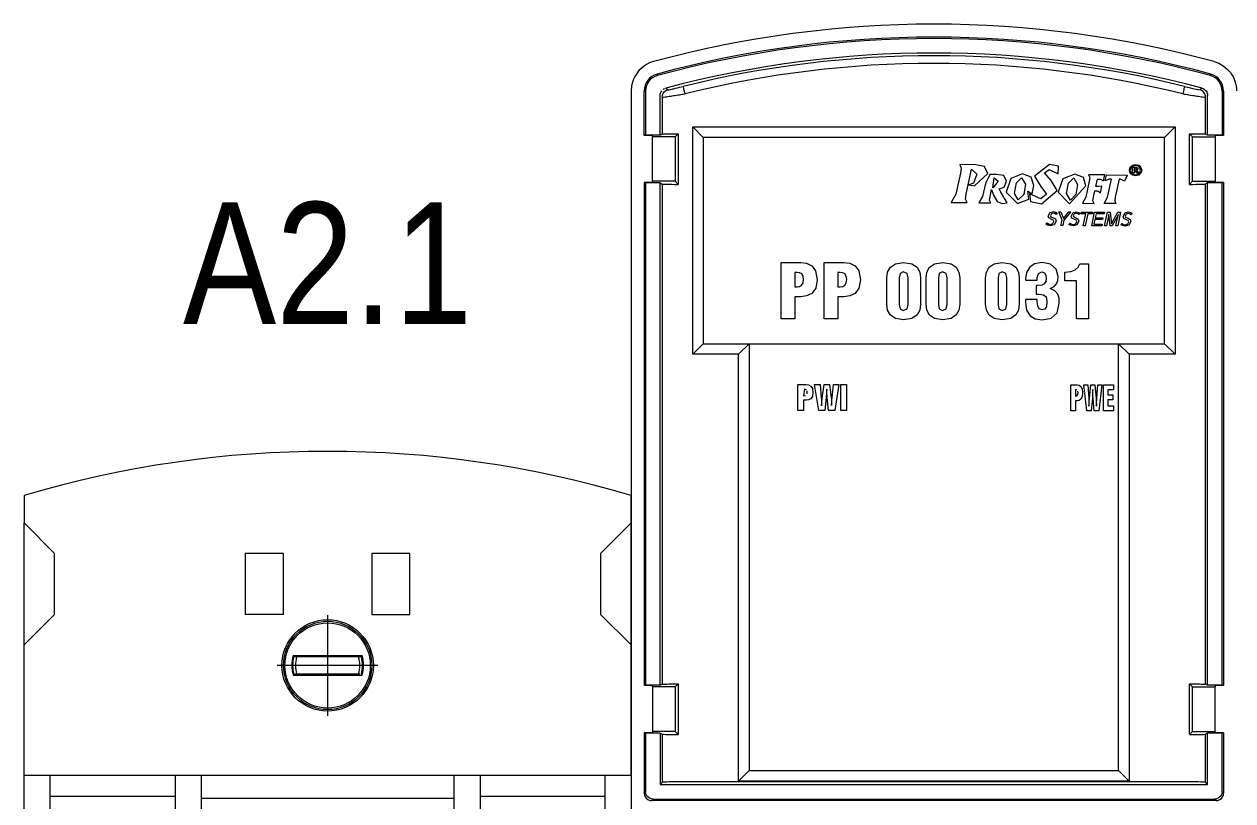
# Model space of a CAD drawing. Header units: millimetres. Extents: x -6000 to 26000, y -6000 to 26000.
# Drawn here: x 86.51 to 97.54, y -4328.66 to -4321.57 of the extents above; entities that cross this region are included whole.
import ezdxf

# ---------------------------------------------------------------- set-up
doc = ezdxf.new("R2010")
doc.units = ezdxf.units.MM
doc.header["$MEASUREMENT"] = 0
doc.linetypes.add('DOT_CENTER', pattern=[14, 12, -1, 0, -1])
for name, color, linetype, lineweight in [('Чертеж и Рисунок_Ном._пера__1', 7, 'Continuous', 15), ('Чертеж и Рисунок_Ном._пера__2', 8, 'Continuous', 15), ('Чертеж и Рисунок_Ном._пера__7', 7, 'Continuous', 15)]:
    doc.layers.add(name, color=color, linetype=linetype, lineweight=lineweight)
doc.styles.add('СГЕНЕРИР_СТИЛЬ_1', font='')
doc.styles.get('СГЕНЕРИР_СТИЛЬ_1').set_extended_font_data('Arial Narrow')

msp = doc.modelspace()

# ---------------------------------------------------------------- linework, layer by layer
at = {"layer": 'Чертеж и Рисунок_Ном._пера__1', "color": 7, "linetype": 'Continuous', "lineweight": 15, "flags": 128}
for points in [[(95.272, -4322.873), (95.192, -4322.857), (95.046, -4322.856), (95.06, -4322.889), (95.053, -4322.933), (95.01, -4323.126), (94.969, -4323.203), (95.113, -4323.203), (95.098, -4323.171), (95.105, -4323.127), (95.155, -4322.898)], [(95.128, -4323.04), (95.18, -4323.051), (95.302, -4322.936), (95.272, -4322.873)], [(95.155, -4322.898), (95.201, -4322.942), (95.172, -4323.024)], [(95.948, -4322.871), (95.866, -4322.854), (95.727, -4322.961), (95.785, -4323.056)], [(95.879, -4323), (95.82, -4322.93), (95.861, -4322.9)], [(95.861, -4322.9), (95.944, -4322.939), (95.948, -4322.871)], [(96.602, -4322.933), (96.594, -4322.907), (96.602, -4322.88)], [(96.602, -4322.933), (96.594, -4322.907), (96.602, -4322.88)], [(96.602, -4322.88), (96.623, -4322.861)], [(96.602, -4322.88), (96.623, -4322.861)], [(96.611, -4322.885), (96.605, -4322.907), (96.611, -4322.928), (96.628, -4322.944)], [(96.611, -4322.885), (96.605, -4322.907), (96.611, -4322.928), (96.628, -4322.944)], [(96.628, -4322.87), (96.611, -4322.885)], [(96.628, -4322.87), (96.611, -4322.885)], [(96.623, -4322.861), (96.651, -4322.854)], [(96.623, -4322.861), (96.651, -4322.854)], [(96.625, -4322.935), (96.625, -4322.879), (96.637, -4322.879), (96.656, -4322.879), (96.671, -4322.887)], [(96.625, -4322.935), (96.625, -4322.879), (96.637, -4322.879), (96.656, -4322.879), (96.671, -4322.887)], [(96.651, -4322.916), (96.64, -4322.912), (96.637, -4322.935), (96.625, -4322.935)], [(96.651, -4322.916), (96.64, -4322.912), (96.637, -4322.935), (96.625, -4322.935)], [(96.651, -4322.865), (96.628, -4322.87)], [(96.651, -4322.865), (96.628, -4322.87)], [(96.655, -4322.889), (96.642, -4322.888), (96.637, -4322.903)], [(96.655, -4322.889), (96.642, -4322.888), (96.637, -4322.903)], [(96.637, -4322.903), (96.651, -4322.903)], [(96.637, -4322.903), (96.651, -4322.903)], [(96.651, -4322.854), (96.679, -4322.861)], [(96.651, -4322.854), (96.679, -4322.861)], [(96.673, -4322.87), (96.651, -4322.865)], [(96.673, -4322.87), (96.651, -4322.865)], [(96.659, -4322.9), (96.655, -4322.889)], [(96.659, -4322.9), (96.655, -4322.889)], [(96.669, -4322.906), (96.657, -4322.91)], [(96.669, -4322.906), (96.657, -4322.91)], [(96.671, -4322.887), (96.669, -4322.906)], [(96.671, -4322.887), (96.669, -4322.906)], [(96.69, -4322.886), (96.673, -4322.87)], [(96.69, -4322.886), (96.673, -4322.87)], [(96.673, -4322.944), (96.69, -4322.928), (96.696, -4322.907), (96.69, -4322.886)], [(96.673, -4322.944), (96.69, -4322.928), (96.696, -4322.907), (96.69, -4322.886)], [(96.679, -4322.861), (96.699, -4322.881)], [(96.679, -4322.861), (96.699, -4322.881)], [(96.699, -4322.881), (96.707, -4322.907), (96.699, -4322.933)], [(96.699, -4322.881), (96.707, -4322.907), (96.699, -4322.933)], [(95.172, -4323.024), (95.128, -4323.04)], [(95.448, -4322.955), (95.382, -4322.945), (95.32, -4322.945), (95.281, -4323.027), (95.253, -4323.147), (95.222, -4323.204), (95.329, -4323.205), (95.318, -4323.179), (95.323, -4323.148), (95.337, -4323.084), (95.356, -4323.134), (95.388, -4323.194)], [(95.452, -4323.062), (95.474, -4323.006), (95.448, -4322.955)], [(95.512, -4322.984), (95.469, -4323.106), (95.573, -4323.211), (95.676, -4323.172), (95.668, -4323.097)], [(95.698, -4322.97), (95.619, -4322.941), (95.512, -4322.984)], [(95.631, -4323.128), (95.58, -4323.176), (95.545, -4323.118), (95.563, -4323.021)], [(95.563, -4323.021), (95.611, -4322.976)], [(95.611, -4322.976), (95.647, -4323.035), (95.631, -4323.128)], [(95.668, -4323.097), (95.708, -4323.123), (95.723, -4323.046), (95.698, -4322.97)], [(95.785, -4323.056), (95.839, -4323.126), (95.786, -4323.168), (95.684, -4323.122), (95.693, -4323.194), (95.793, -4323.214), (95.935, -4323.093), (95.879, -4323)], [(95.987, -4322.986), (95.944, -4323.108), (96.049, -4323.214), (96.198, -4323.049), (96.174, -4322.972)], [(96.095, -4322.943), (95.987, -4322.986)], [(96.056, -4323.179), (96.02, -4323.12), (96.038, -4323.024)], [(96.038, -4323.024), (96.086, -4322.978)], [(96.086, -4322.978), (96.122, -4323.037), (96.106, -4323.13)], [(96.174, -4322.972), (96.095, -4322.943)], [(96.622, -4322.952), (96.602, -4322.933)], [(96.622, -4322.952), (96.602, -4322.933)], [(96.651, -4322.959), (96.622, -4322.952)], [(96.651, -4322.959), (96.622, -4322.952)], [(96.628, -4322.944), (96.651, -4322.949)], [(96.628, -4322.944), (96.651, -4322.949)], [(96.651, -4322.949), (96.673, -4322.944)], [(96.651, -4322.949), (96.673, -4322.944)], [(96.679, -4322.952), (96.651, -4322.959)], [(96.679, -4322.952), (96.651, -4322.959)], [(96.699, -4322.933), (96.679, -4322.952)], [(96.699, -4322.933), (96.679, -4322.952)], [(95.42, -4323.107), (95.406, -4323.078), (95.452, -4323.062)], [(95.478, -4323.206), (95.42, -4323.107)], [(96.106, -4323.13), (96.056, -4323.179)], [(95.388, -4323.194), (95.434, -4323.211)], [(95.434, -4323.211), (95.478, -4323.206)], [(95.901, -4323.363), (95.886, -4323.357), (95.86, -4323.343), (95.854, -4323.327), (95.871, -4323.293)], [(95.871, -4323.293), (95.901, -4323.285)], [(95.883, -4323.304), (95.873, -4323.322), (95.877, -4323.333)], [(95.877, -4323.333), (95.891, -4323.339), (95.902, -4323.343), (95.919, -4323.352), (95.926, -4323.371), (95.907, -4323.405)], [(95.915, -4323.303), (95.9, -4323.299), (95.883, -4323.304)], [(95.897, -4323.394), (95.906, -4323.374), (95.901, -4323.363)], [(95.901, -4323.285), (95.924, -4323.291)], [(95.924, -4323.291), (95.936, -4323.3), (95.925, -4323.311), (95.915, -4323.303)], [(96.109, -4323.364), (96.095, -4323.358), (96.068, -4323.344), (96.063, -4323.328), (96.08, -4323.294)], [(96.08, -4323.294), (96.11, -4323.286), (96.133, -4323.292), (96.144, -4323.301), (96.134, -4323.312), (96.124, -4323.304)], [(96.091, -4323.305), (96.082, -4323.323), (96.086, -4323.334)], [(96.086, -4323.334), (96.1, -4323.34), (96.111, -4323.344), (96.128, -4323.353)], [(96.124, -4323.304), (96.109, -4323.3), (96.091, -4323.305)], [(96.106, -4323.395), (96.115, -4323.375), (96.109, -4323.364)], [(96.128, -4323.353), (96.134, -4323.372), (96.116, -4323.406)], [(96.542, -4323.347), (96.536, -4323.33), (96.554, -4323.296)], [(96.583, -4323.367), (96.569, -4323.361), (96.542, -4323.347)], [(96.554, -4323.296), (96.583, -4323.288), (96.607, -4323.294)], [(96.565, -4323.308), (96.555, -4323.326), (96.559, -4323.336)], [(96.559, -4323.336), (96.573, -4323.343), (96.584, -4323.346), (96.601, -4323.356)], [(96.582, -4323.303), (96.565, -4323.308)], [(96.579, -4323.397), (96.588, -4323.378), (96.583, -4323.367)], [(96.597, -4323.306), (96.582, -4323.303)], [(96.601, -4323.356), (96.608, -4323.374), (96.589, -4323.408)], [(96.607, -4323.294), (96.618, -4323.303), (96.607, -4323.314), (96.597, -4323.306)], [(95.846, -4323.409), (95.833, -4323.4), (95.844, -4323.388)], [(95.844, -4323.388), (95.857, -4323.397)], [(95.907, -4323.405), (95.871, -4323.415), (95.846, -4323.409)], [(95.857, -4323.397), (95.875, -4323.401)], [(95.875, -4323.401), (95.897, -4323.394)], [(96.054, -4323.41), (96.042, -4323.401), (96.053, -4323.39)], [(96.053, -4323.39), (96.065, -4323.398)], [(96.116, -4323.406), (96.08, -4323.416), (96.054, -4323.41)], [(96.065, -4323.398), (96.084, -4323.402)], [(96.084, -4323.402), (96.106, -4323.395)], [(96.554, -4323.418), (96.528, -4323.412), (96.515, -4323.403), (96.526, -4323.392)], [(96.526, -4323.392), (96.539, -4323.401)], [(96.539, -4323.401), (96.557, -4323.405)], [(96.589, -4323.408), (96.554, -4323.418)], [(96.557, -4323.405), (96.579, -4323.397)]]:
    msp.add_lwpolyline(points, dxfattribs=at)
for points in [[(96.657, -4322.91), (96.666, -4322.917), (96.677, -4322.935), (96.662, -4322.935), (96.657, -4322.926)], [(96.657, -4322.91), (96.666, -4322.917), (96.677, -4322.935), (96.662, -4322.935), (96.657, -4322.926)], [(95.349, -4323.068), (95.361, -4322.978), (95.398, -4323.006)], [(96.371, -4322.95), (96.222, -4322.949), (96.233, -4322.974), (96.228, -4323.007), (96.196, -4323.152), (96.165, -4323.209), (96.272, -4323.21), (96.262, -4323.185), (96.267, -4323.152), (96.279, -4323.095), (96.307, -4323.095), (96.33, -4323.113), (96.344, -4323.053), (96.312, -4323.056), (96.288, -4323.056), (96.304, -4322.988), (96.329, -4322.988), (96.358, -4323.005)], [(96.573, -4322.951), (96.548, -4323.006), (96.512, -4322.989), (96.502, -4322.989), (96.465, -4323.153), (96.461, -4323.186), (96.471, -4323.211), (96.363, -4323.21), (96.394, -4323.153), (96.431, -4322.989), (96.41, -4322.988), (96.374, -4323.005), (96.386, -4322.95)], [(95.969, -4323.288), (95.992, -4323.348), (96.041, -4323.288), (96.06, -4323.288), (95.997, -4323.363), (95.987, -4323.413), (95.97, -4323.413), (95.98, -4323.363), (95.949, -4323.288)], [(96.19, -4323.414), (96.173, -4323.414), (96.197, -4323.304), (96.154, -4323.304), (96.157, -4323.289), (96.259, -4323.289), (96.256, -4323.304), (96.214, -4323.304)], [(96.343, -4323.415), (96.251, -4323.414), (96.277, -4323.289), (96.368, -4323.29), (96.365, -4323.305), (96.291, -4323.304), (96.283, -4323.341), (96.352, -4323.341), (96.348, -4323.356), (96.28, -4323.356), (96.271, -4323.4), (96.346, -4323.4)], [(96.419, -4323.29), (96.432, -4323.396), (96.49, -4323.29), (96.514, -4323.291), (96.488, -4323.416), (96.471, -4323.416), (96.487, -4323.342), (96.494, -4323.31), (96.436, -4323.415), (96.42, -4323.415), (96.407, -4323.31), (96.4, -4323.341), (96.384, -4323.415), (96.368, -4323.415), (96.395, -4323.29)]]:
    msp.add_lwpolyline(points, close=True, dxfattribs=at)
at = {"layer": 'Чертеж и Рисунок_Ном._пера__2', "color": 8, "linetype": 'DOT_CENTER', "lineweight": 15}
for p, q in [((89.281, -4326.968), (89.281, -4327.886)), ((89.74, -4327.427), (88.822, -4327.427))]:
    msp.add_line(p, q, dxfattribs=at)
at = {"layer": 'Чертеж и Рисунок_Ном._пера__2', "color": 8, "linetype": 'Continuous', "lineweight": 15}
msp.add_circle((89.281, -4327.427), 0.389, dxfattribs=at)
for radius, start, end in [(0.319, 165.6045, 194.3955), (0.293, 164.6084, 195.3916), (0.293, 344.6084, 15.3916), (0.319, 345.6045, 14.3955)]:
    msp.add_arc((89.281, -4327.427), radius, start, end, dxfattribs=at)
at = {"layer": 'Чертеж и Рисунок_Ном._пера__7', "color": 7, "linetype": 'Continuous', "lineweight": 15}
for p, q in [((92.286, -4322.029), (92.289, -4322.042)), ((97.335, -4322.029), (97.332, -4322.042)), ((92.049, -4322.183), (92.049, -4328.779)), ((92.168, -4322.589), (92.168, -4322.184)), ((92.181, -4322.184), (92.168, -4322.184)), ((92.181, -4322.184), (92.181, -4322.587)), ((92.314, -4322.587), (92.314, -4322.225)), ((92.333, -4322.24), (92.333, -4322.577)), ((97.288, -4322.577), (97.288, -4322.24)), ((97.307, -4322.587), (97.307, -4322.225)), ((97.44, -4322.184), (97.44, -4322.587)), ((97.44, -4322.184), (97.453, -4322.184)), ((97.453, -4322.184), (97.453, -4322.589)), ((92.181, -4322.587), (92.168, -4322.589)), ((92.244, -4322.589), (92.168, -4322.589)), ((92.314, -4322.587), (92.181, -4322.587)), ((92.244, -4322.602), (92.244, -4322.589)), ((92.333, -4322.577), (92.314, -4322.587)), ((92.45, -4322.602), (92.478, -4322.574)), ((92.478, -4322.574), (92.478, -4323.036)), ((92.611, -4322.511), (97.01, -4322.511)), ((92.611, -4322.511), (92.707, -4322.607)), ((92.611, -4324.587), (92.611, -4322.511)), ((96.914, -4322.607), (97.01, -4322.511)), ((97.01, -4322.511), (97.01, -4324.587)), ((97.143, -4323.036), (97.143, -4322.574)), ((97.143, -4322.574), (97.171, -4322.602)), ((97.307, -4322.587), (97.288, -4322.577)), ((97.44, -4322.587), (97.307, -4322.587)), ((97.377, -4322.589), (97.377, -4322.602)), ((97.453, -4322.589), (97.377, -4322.589)), ((97.453, -4322.589), (97.44, -4322.587)), ((92.45, -4322.602), (92.244, -4322.602)), ((92.244, -4323.008), (92.244, -4322.602)), ((92.45, -4322.602), (92.45, -4323.008)), ((96.914, -4322.607), (92.707, -4322.607)), ((92.707, -4322.607), (92.707, -4324.491)), ((96.914, -4324.491), (96.914, -4322.607)), ((97.171, -4322.602), (97.377, -4322.602)), ((97.171, -4323.008), (97.171, -4322.602)), ((97.377, -4322.602), (97.377, -4323.008)), ((92.168, -4323.02), (92.168, -4327.611)), ((92.181, -4323.023), (92.168, -4323.02)), ((92.244, -4323.02), (92.168, -4323.02)), ((92.314, -4323.023), (92.181, -4323.023)), ((92.181, -4323.023), (92.181, -4327.608)), ((92.45, -4323.008), (92.244, -4323.008)), ((92.244, -4323.008), (92.244, -4323.02)), ((92.314, -4323.023), (92.333, -4323.033)), ((92.314, -4327.608), (92.314, -4323.023)), ((92.333, -4323.033), (92.333, -4327.599)), ((92.478, -4323.036), (92.45, -4323.008)), ((97.143, -4323.036), (97.171, -4323.008)), ((97.171, -4323.008), (97.377, -4323.008)), ((97.307, -4323.023), (97.288, -4323.033)), ((97.288, -4327.599), (97.288, -4323.033)), ((97.44, -4323.023), (97.307, -4323.023)), ((97.307, -4327.608), (97.307, -4323.023)), ((97.377, -4323.02), (97.377, -4323.008)), ((97.453, -4323.02), (97.377, -4323.02)), ((97.453, -4323.02), (97.44, -4323.023)), ((97.44, -4327.608), (97.44, -4323.023)), ((97.453, -4323.02), (97.453, -4327.611)), ((92.611, -4324.587), (92.707, -4324.491)), ((92.707, -4324.491), (93.125, -4324.491)), ((93.028, -4324.587), (93.125, -4324.491)), ((93.125, -4324.491), (93.125, -4328.385)), ((93.125, -4324.491), (96.496, -4324.491)), ((96.496, -4324.491), (96.914, -4324.491)), ((96.496, -4324.491), (96.593, -4324.587)), ((96.496, -4328.385), (96.496, -4324.491)), ((96.914, -4324.491), (97.01, -4324.587)), ((93.028, -4324.587), (92.611, -4324.587)), ((93.028, -4328.482), (93.028, -4324.587)), ((97.01, -4324.587), (96.593, -4324.587)), ((96.593, -4324.587), (96.593, -4328.482)), ((86.513, -4325.875), (86.513, -4326.127)), ((92.049, -4326.127), (92.049, -4325.875)), ((86.513, -4326.127), (86.791, -4326.405)), ((86.513, -4327.239), (86.513, -4326.127)), ((91.771, -4326.405), (92.049, -4326.127)), ((92.049, -4327.239), (92.049, -4326.127)), ((86.791, -4326.961), (86.791, -4326.405)), ((88.53, -4326.405), (88.53, -4326.961)), ((88.878, -4326.405), (88.53, -4326.405)), ((88.878, -4326.961), (88.878, -4326.405)), ((89.685, -4326.405), (89.685, -4326.961)), ((90.032, -4326.405), (89.685, -4326.405)), ((90.032, -4326.961), (90.032, -4326.405)), ((91.771, -4326.405), (91.771, -4326.961)), ((86.513, -4327.239), (86.791, -4326.961)), ((88.878, -4326.961), (88.53, -4326.961)), ((89.685, -4326.961), (90.032, -4326.961)), ((91.771, -4326.961), (92.049, -4327.239)), ((86.513, -4328.429), (86.513, -4327.239)), ((89.596, -4327.34), (88.966, -4327.34)), ((92.049, -4328.429), (92.049, -4327.239)), ((88.966, -4327.515), (89.596, -4327.515)), ((92.181, -4327.608), (92.168, -4327.611)), ((92.244, -4327.611), (92.168, -4327.611)), ((92.314, -4327.608), (92.181, -4327.608)), ((92.244, -4327.623), (92.244, -4327.611)), ((92.45, -4327.623), (92.244, -4327.623)), ((92.244, -4327.623), (92.244, -4328.03)), ((92.333, -4327.599), (92.314, -4327.608)), ((92.45, -4327.623), (92.478, -4327.595)), ((92.45, -4327.623), (92.45, -4328.03)), ((92.478, -4327.595), (92.478, -4328.057)), ((97.143, -4327.595), (97.171, -4327.623)), ((97.143, -4328.057), (97.143, -4327.595)), ((97.171, -4328.03), (97.171, -4327.623)), ((97.171, -4327.623), (97.377, -4327.623)), ((97.307, -4327.608), (97.288, -4327.599)), ((97.44, -4327.608), (97.307, -4327.608)), ((97.377, -4327.611), (97.377, -4327.623)), ((97.453, -4327.611), (97.377, -4327.611)), ((97.377, -4328.03), (97.377, -4327.623)), ((97.453, -4327.611), (97.44, -4327.608)), ((92.168, -4328.042), (92.168, -4328.592)), ((92.244, -4328.042), (92.168, -4328.042)), ((92.181, -4328.044), (92.168, -4328.042)), ((92.314, -4328.044), (92.181, -4328.044)), ((92.181, -4328.044), (92.181, -4328.578)), ((92.45, -4328.03), (92.244, -4328.03)), ((92.244, -4328.03), (92.244, -4328.042)), ((92.314, -4328.044), (92.333, -4328.054)), ((92.314, -4328.044), (92.314, -4328.515)), ((92.333, -4328.054), (92.333, -4328.496)), ((92.478, -4328.057), (92.45, -4328.03)), ((97.143, -4328.057), (97.171, -4328.03)), ((97.171, -4328.03), (97.377, -4328.03)), ((97.307, -4328.044), (97.288, -4328.054)), ((97.288, -4328.496), (97.288, -4328.054)), ((97.44, -4328.044), (97.307, -4328.044)), ((97.307, -4328.515), (97.307, -4328.044)), ((97.377, -4328.042), (97.377, -4328.03)), ((97.453, -4328.042), (97.377, -4328.042)), ((97.453, -4328.042), (97.44, -4328.044)), ((97.44, -4328.578), (97.44, -4328.044)), ((97.453, -4328.042), (97.453, -4328.592)), ((86.513, -4330.633), (86.513, -4328.429)), ((86.513, -4328.429), (86.75, -4328.429)), ((86.75, -4328.429), (87.89, -4328.429)), ((86.75, -4328.622), (86.75, -4328.429)), ((87.89, -4328.429), (88.127, -4328.429)), ((87.89, -4328.429), (87.89, -4328.622)), ((88.127, -4328.429), (90.436, -4328.429)), ((88.127, -4328.429), (88.127, -4328.64)), ((90.436, -4328.429), (90.672, -4328.429)), ((90.436, -4328.64), (90.436, -4328.429)), ((90.672, -4328.429), (91.813, -4328.429)), ((90.672, -4328.429), (90.672, -4328.622)), ((91.813, -4328.622), (91.813, -4328.429)), ((91.813, -4328.429), (92.049, -4328.429)), ((92.049, -4328.429), (92.049, -4330.633)), ((93.028, -4328.482), (93.125, -4328.385)), ((93.125, -4328.385), (96.496, -4328.385)), ((96.496, -4328.385), (96.593, -4328.482)), ((92.314, -4328.515), (92.333, -4328.496)), ((92.314, -4328.515), (97.307, -4328.515)), ((97.08, -4328.489), (92.541, -4328.489)), ((96.593, -4328.482), (93.028, -4328.482)), ((97.288, -4328.496), (97.307, -4328.515)), ((86.75, -4330.633), (86.75, -4328.622)), ((87.89, -4328.622), (86.75, -4328.622)), ((87.89, -4328.622), (87.89, -4330.633)), ((88.127, -4328.64), (90.436, -4328.64)), ((88.127, -4328.64), (88.127, -4328.916)), ((90.436, -4328.916), (90.436, -4328.64)), ((90.672, -4328.622), (90.672, -4330.633)), ((91.813, -4328.622), (90.672, -4328.622)), ((91.813, -4330.633), (91.813, -4328.622)), ((92.168, -4328.592), (92.181, -4328.578)), ((92.237, -4328.661), (92.25, -4328.648)), ((97.384, -4328.661), (92.237, -4328.661)), ((92.25, -4328.648), (97.371, -4328.648)), ((97.384, -4328.661), (97.371, -4328.648)), ((97.453, -4328.592), (97.44, -4328.578))]:
    msp.add_line(p, q, dxfattribs=at)
at = {"layer": 'Чертеж и Рисунок_Ном._пера__7', "color": 7, "linetype": 'Continuous', "lineweight": 15, "flags": 128}
for points in [[(92.254, -4321.915), (92.233, -4321.922), (92.212, -4321.931), (92.191, -4321.941), (92.172, -4321.953), (92.155, -4321.965), (92.137, -4321.981), (92.121, -4321.997), (92.106, -4322.015), (92.094, -4322.032), (92.082, -4322.053), (92.071, -4322.075), (92.064, -4322.094), (92.053, -4322.138), (92.049, -4322.183)], [(97.367, -4321.915), (97.409, -4321.931), (97.449, -4321.953), (97.484, -4321.981), (97.515, -4322.015), (97.529, -4322.035), (97.539, -4322.053), (97.55, -4322.075), (97.557, -4322.094), (97.563, -4322.116), (97.568, -4322.139), (97.571, -4322.162), (97.572, -4322.183)], [(92.34, -4322.171), (92.349, -4322.165), (92.359, -4322.16)], [(92.385, -4322.173), (92.375, -4322.166), (92.365, -4322.158)], [(92.385, -4322.173), (92.397, -4322.172), (92.411, -4322.169), (92.428, -4322.165), (92.439, -4322.163), (92.453, -4322.159), (92.473, -4322.155), (92.49, -4322.15), (92.507, -4322.146), (92.525, -4322.142)], [(92.529, -4322.158), (92.526, -4322.147)], [(92.541, -4322.209), (92.538, -4322.197), (92.535, -4322.185), (92.531, -4322.169), (92.529, -4322.158)], [(97.092, -4322.158), (97.09, -4322.169), (97.086, -4322.185), (97.083, -4322.197), (97.08, -4322.209)], [(97.096, -4322.142), (97.093, -4322.154)], [(97.096, -4322.142), (97.109, -4322.145), (97.127, -4322.149), (97.138, -4322.152), (97.148, -4322.155), (97.16, -4322.157), (97.171, -4322.16), (97.187, -4322.164), (97.202, -4322.167), (97.218, -4322.17), (97.228, -4322.172)], [(97.256, -4322.158), (97.246, -4322.166), (97.236, -4322.173)], [(97.256, -4322.158), (97.266, -4322.162), (97.276, -4322.167), (97.285, -4322.175), (97.293, -4322.183), (97.299, -4322.193), (97.304, -4322.203), (97.306, -4322.214), (97.307, -4322.225)], [(92.314, -4322.225), (92.315, -4322.214), (92.317, -4322.203), (92.322, -4322.193), (92.328, -4322.183)], [(92.333, -4322.24), (92.334, -4322.229), (92.336, -4322.218), (92.341, -4322.208), (92.347, -4322.198), (92.355, -4322.189), (92.364, -4322.182), (92.374, -4322.177), (92.385, -4322.173)], [(92.333, -4322.24), (92.346, -4322.239), (92.361, -4322.237), (92.372, -4322.236), (92.385, -4322.234), (92.397, -4322.232), (92.413, -4322.23), (92.424, -4322.228), (92.435, -4322.226), (92.449, -4322.224), (92.464, -4322.222), (92.478, -4322.22), (92.491, -4322.218), (92.503, -4322.216), (92.515, -4322.214), (92.525, -4322.212), (92.541, -4322.209)], [(97.08, -4322.209), (97.095, -4322.212), (97.11, -4322.214), (97.123, -4322.216), (97.134, -4322.218), (97.151, -4322.221), (97.172, -4322.224), (97.186, -4322.226), (97.197, -4322.228), (97.208, -4322.23), (97.224, -4322.232), (97.236, -4322.234), (97.249, -4322.236), (97.26, -4322.237), (97.275, -4322.239), (97.287, -4322.24)], [(97.288, -4322.24), (97.287, -4322.229), (97.285, -4322.218), (97.28, -4322.208), (97.274, -4322.198), (97.266, -4322.189), (97.257, -4322.182), (97.247, -4322.177), (97.236, -4322.173)], [(92.333, -4322.577), (92.345, -4322.576), (92.363, -4322.575), (92.375, -4322.575), (92.389, -4322.575), (92.404, -4322.575), (92.421, -4322.574), (92.448, -4322.574), (92.478, -4322.574)], [(97.143, -4322.574), (97.173, -4322.574), (97.2, -4322.574), (97.217, -4322.575), (97.232, -4322.575), (97.246, -4322.575), (97.258, -4322.575), (97.268, -4322.576), (97.282, -4322.576)], [(92.333, -4323.033), (92.345, -4323.034), (92.363, -4323.034), (92.375, -4323.035), (92.389, -4323.035), (92.404, -4323.035), (92.421, -4323.035), (92.448, -4323.036), (92.478, -4323.036)], [(97.143, -4323.036), (97.173, -4323.036), (97.2, -4323.035), (97.217, -4323.035), (97.232, -4323.035), (97.246, -4323.035), (97.258, -4323.034), (97.268, -4323.034), (97.282, -4323.033)], [(93.541, -4324.262), (93.417, -4324.262), (93.417, -4323.75), (93.596, -4323.75), (93.649, -4323.756)], [(93.649, -4323.756), (93.697, -4323.779), (93.732, -4323.826)], [(93.935, -4324.262), (93.811, -4324.262), (93.811, -4323.75), (93.99, -4323.75), (94.044, -4323.756)], [(94.044, -4323.756), (94.092, -4323.779), (94.127, -4323.826)], [(94.382, -4323.89), (94.389, -4323.838), (94.414, -4323.793), (94.46, -4323.761)], [(94.46, -4323.761), (94.534, -4323.75), (94.611, -4323.761)], [(94.611, -4323.761), (94.658, -4323.793), (94.682, -4323.838), (94.688, -4323.89), (94.688, -4324.131), (94.682, -4324.183), (94.658, -4324.228), (94.611, -4324.26)], [(94.739, -4323.89), (94.746, -4323.838), (94.771, -4323.793), (94.817, -4323.761)], [(94.817, -4323.761), (94.891, -4323.75), (94.968, -4323.761)], [(94.968, -4323.761), (95.015, -4323.793), (95.039, -4323.838), (95.046, -4323.89), (95.046, -4324.131), (95.039, -4324.183), (95.015, -4324.228), (94.968, -4324.26)], [(95.283, -4323.89), (95.29, -4323.838), (95.315, -4323.793), (95.361, -4323.761)], [(95.361, -4323.761), (95.435, -4323.75), (95.512, -4323.761)], [(95.512, -4323.761), (95.559, -4323.793), (95.583, -4323.838), (95.59, -4323.89), (95.59, -4324.131), (95.583, -4324.183), (95.559, -4324.228), (95.512, -4324.26)], [(95.729, -4323.762), (95.682, -4323.795), (95.654, -4323.842)], [(95.799, -4323.749), (95.729, -4323.762)], [(95.875, -4323.766), (95.799, -4323.749)], [(95.925, -4323.81), (95.875, -4323.766)], [(95.941, -4323.913), (95.944, -4323.877), (95.925, -4323.81)], [(96.06, -4323.831), (96.099, -4323.816), (96.128, -4323.792), (96.142, -4323.76), (96.221, -4323.76), (96.221, -4324.262), (96.111, -4324.262), (96.111, -4323.916)], [(93.732, -4323.826), (93.746, -4323.906), (93.733, -4323.983), (93.698, -4324.031), (93.65, -4324.055), (93.596, -4324.062), (93.541, -4324.062), (93.541, -4324.262)], [(93.605, -4323.854), (93.585, -4323.844), (93.561, -4323.842), (93.541, -4323.842), (93.541, -4323.97)], [(93.618, -4323.936), (93.623, -4323.904), (93.618, -4323.873), (93.605, -4323.854)], [(94.127, -4323.826), (94.14, -4323.906), (94.127, -4323.983), (94.092, -4324.031), (94.044, -4324.055), (93.99, -4324.062), (93.935, -4324.062), (93.935, -4324.262)], [(93.999, -4323.854), (93.98, -4323.844), (93.955, -4323.842), (93.935, -4323.842), (93.935, -4323.97)], [(94.012, -4323.936), (94.017, -4323.904), (94.012, -4323.873), (93.999, -4323.854)], [(94.414, -4324.229), (94.389, -4324.183), (94.382, -4324.131), (94.382, -4323.89)], [(94.502, -4323.849), (94.495, -4323.888), (94.495, -4324.134), (94.502, -4324.172)], [(94.532, -4323.836), (94.502, -4323.849)], [(94.502, -4324.172), (94.532, -4324.186), (94.566, -4324.172), (94.575, -4324.134), (94.575, -4323.888), (94.566, -4323.849), (94.532, -4323.836)], [(94.771, -4324.229), (94.746, -4324.183), (94.739, -4324.131), (94.739, -4323.89)], [(94.859, -4323.849), (94.852, -4323.888), (94.852, -4324.134), (94.859, -4324.172)], [(94.889, -4323.836), (94.859, -4323.849)], [(94.859, -4324.172), (94.889, -4324.186), (94.923, -4324.172), (94.932, -4324.134), (94.932, -4323.888), (94.923, -4323.849), (94.889, -4323.836)], [(95.315, -4324.229), (95.29, -4324.183), (95.283, -4324.131), (95.283, -4323.89)], [(95.403, -4323.849), (95.396, -4323.888), (95.396, -4324.134), (95.403, -4324.172)], [(95.433, -4323.836), (95.403, -4323.849)], [(95.403, -4324.172), (95.433, -4324.186), (95.467, -4324.172), (95.476, -4324.134), (95.476, -4323.888), (95.467, -4323.849), (95.433, -4323.836)], [(95.654, -4323.842), (95.646, -4323.898), (95.646, -4323.912), (95.754, -4323.912)], [(95.754, -4323.912), (95.754, -4323.885), (95.766, -4323.849)], [(95.766, -4323.849), (95.796, -4323.836)], [(95.796, -4323.836), (95.819, -4323.844)], [(95.819, -4323.844), (95.831, -4323.864)], [(95.831, -4323.864), (95.835, -4323.89), (95.831, -4323.924)], [(95.93, -4323.944), (95.941, -4323.913)], [(96.111, -4323.916), (96.006, -4323.916), (96.006, -4323.837), (96.06, -4323.831)], [(93.541, -4323.97), (93.563, -4323.97), (93.585, -4323.967)], [(93.585, -4323.967), (93.604, -4323.956), (93.618, -4323.936)], [(93.935, -4323.97), (93.957, -4323.97), (93.979, -4323.967)], [(93.979, -4323.967), (93.998, -4323.956), (94.012, -4323.936)], [(95.795, -4323.955), (95.76, -4323.958), (95.743, -4323.958), (95.743, -4324.038), (95.768, -4324.038), (95.811, -4324.044)], [(95.831, -4323.924), (95.818, -4323.945), (95.795, -4323.955)], [(95.872, -4323.986), (95.909, -4323.969)], [(95.915, -4324.009), (95.872, -4323.986)], [(95.909, -4323.969), (95.93, -4323.944)], [(95.94, -4324.039), (95.915, -4324.009)], [(95.758, -4324.144), (95.754, -4324.108), (95.754, -4324.088), (95.646, -4324.088), (95.646, -4324.113), (95.657, -4324.185)], [(95.772, -4324.171), (95.758, -4324.144)], [(95.811, -4324.044), (95.834, -4324.064)], [(95.834, -4324.064), (95.841, -4324.106)], [(95.841, -4324.106), (95.837, -4324.15)], [(95.935, -4324.209), (95.954, -4324.122)], [(95.952, -4324.076), (95.94, -4324.039)], [(95.954, -4324.122), (95.952, -4324.076)], [(94.611, -4324.26), (94.534, -4324.272), (94.46, -4324.26), (94.414, -4324.229)], [(94.968, -4324.26), (94.891, -4324.272), (94.817, -4324.26), (94.771, -4324.229)], [(95.512, -4324.26), (95.435, -4324.272), (95.361, -4324.26), (95.315, -4324.229)], [(95.657, -4324.185), (95.688, -4324.235)], [(95.688, -4324.235), (95.736, -4324.264)], [(95.797, -4324.181), (95.772, -4324.171)], [(95.823, -4324.174), (95.797, -4324.181)], [(95.837, -4324.15), (95.823, -4324.174)], [(95.882, -4324.258), (95.935, -4324.209)], [(95.736, -4324.264), (95.797, -4324.274)], [(95.797, -4324.274), (95.882, -4324.258)], [(93.621, -4325.099), (93.569, -4325.099), (93.569, -4324.863), (93.645, -4324.863), (93.667, -4324.866), (93.688, -4324.877)], [(93.649, -4324.911), (93.63, -4324.906), (93.621, -4324.965)], [(93.688, -4324.877), (93.703, -4324.899), (93.708, -4324.935), (93.703, -4324.971)], [(93.829, -4324.97), (93.828, -4324.983), (93.815, -4325.099), (93.76, -4325.099), (93.723, -4324.863), (93.774, -4324.863)], [(93.774, -4324.863), (93.784, -4324.986), (93.785, -4325.002)], [(93.792, -4324.998), (93.793, -4324.987), (93.81, -4324.863), (93.858, -4324.863), (93.874, -4324.986), (93.876, -4325.001), (93.877, -4325.019), (93.877, -4325.038)], [(93.834, -4324.926), (93.834, -4324.905), (93.832, -4324.928), (93.831, -4324.951)], [(93.88, -4325.02), (93.881, -4325.002), (93.882, -4324.986), (93.895, -4324.863), (93.943, -4324.863), (93.906, -4325.099), (93.849, -4325.099), (93.838, -4324.983), (93.837, -4324.969)], [(96.101, -4325.103), (96.061, -4325.103), (96.061, -4324.867), (96.118, -4324.867), (96.135, -4324.87)], [(96.115, -4324.911), (96.101, -4324.909), (96.101, -4324.969)], [(96.135, -4324.87), (96.15, -4324.88), (96.162, -4324.902)], [(96.162, -4324.902), (96.166, -4324.939), (96.162, -4324.975)], [(96.261, -4324.952), (96.261, -4324.929), (96.26, -4324.908), (96.259, -4324.932), (96.258, -4324.955), (96.257, -4324.974), (96.256, -4324.987), (96.246, -4325.103), (96.205, -4325.103), (96.177, -4324.867), (96.215, -4324.867)], [(96.215, -4324.867), (96.223, -4324.99), (96.224, -4325.006)], [(96.228, -4325.001), (96.229, -4324.991), (96.242, -4324.867), (96.278, -4324.867), (96.29, -4324.99), (96.291, -4325.005)], [(96.296, -4325.005), (96.296, -4324.99), (96.306, -4324.867), (96.342, -4324.867), (96.314, -4325.103), (96.272, -4325.103), (96.263, -4324.987), (96.262, -4324.973), (96.261, -4324.952)], [(93.621, -4324.965), (93.64, -4324.963)], [(93.703, -4324.971), (93.688, -4324.993), (93.668, -4325.004), (93.645, -4325.007), (93.621, -4325.007), (93.621, -4325.099)], [(93.654, -4324.949), (93.656, -4324.935), (93.654, -4324.92)], [(93.785, -4325.002), (93.786, -4325.022), (93.787, -4325.042)], [(93.787, -4325.042), (93.787, -4325.057), (93.789, -4325.035), (93.79, -4325.014)], [(93.79, -4325.014), (93.792, -4324.998)], [(93.831, -4324.951), (93.829, -4324.97)], [(93.835, -4324.948), (93.834, -4324.926)], [(93.837, -4324.969), (93.835, -4324.948)], [(93.88, -4325.039), (93.88, -4325.02)], [(96.101, -4324.969), (96.115, -4324.967)], [(96.135, -4325.008), (96.118, -4325.011), (96.101, -4325.011), (96.101, -4325.103)], [(96.115, -4324.967), (96.125, -4324.953)], [(96.125, -4324.953), (96.127, -4324.938), (96.125, -4324.924)], [(96.162, -4324.975), (96.151, -4324.997), (96.135, -4325.008)], [(96.224, -4325.006), (96.224, -4325.026), (96.225, -4325.045), (96.225, -4325.061), (96.227, -4325.038)], [(96.227, -4325.038), (96.228, -4325.018)], [(96.228, -4325.018), (96.228, -4325.001)], [(96.291, -4325.005), (96.292, -4325.023), (96.293, -4325.042)], [(96.293, -4325.042), (96.294, -4325.06), (96.294, -4325.043), (96.295, -4325.024)], [(96.295, -4325.024), (96.296, -4325.005)], [(88.998, -4327.349), (88.986, -4327.349), (88.975, -4327.348)], [(89.564, -4327.349), (89.483, -4327.35), (89.423, -4327.35), (89.338, -4327.35), (89.281, -4327.35), (89.225, -4327.35), (89.14, -4327.35), (89.08, -4327.35), (88.998, -4327.349)], [(89.59, -4327.348), (89.577, -4327.349), (89.567, -4327.349)], [(88.973, -4327.506), (88.984, -4327.505), (88.998, -4327.505)], [(88.998, -4327.505), (89.08, -4327.505), (89.14, -4327.504), (89.225, -4327.504), (89.281, -4327.504), (89.338, -4327.504), (89.423, -4327.504), (89.483, -4327.505), (89.564, -4327.505)], [(89.564, -4327.505), (89.576, -4327.505)], [(92.333, -4327.599), (92.345, -4327.598), (92.363, -4327.597), (92.375, -4327.597), (92.389, -4327.596), (92.404, -4327.596), (92.421, -4327.596), (92.448, -4327.596), (92.478, -4327.595)], [(97.143, -4327.595), (97.173, -4327.596), (97.2, -4327.596), (97.217, -4327.596), (97.232, -4327.596), (97.246, -4327.597), (97.258, -4327.597), (97.268, -4327.597), (97.282, -4327.598)], [(92.333, -4328.054), (92.345, -4328.055), (92.363, -4328.056), (92.375, -4328.056), (92.389, -4328.056), (92.404, -4328.057), (92.421, -4328.057), (92.448, -4328.057), (92.478, -4328.057)], [(97.143, -4328.057), (97.173, -4328.057), (97.2, -4328.057), (97.217, -4328.057), (97.232, -4328.056), (97.246, -4328.056), (97.258, -4328.056), (97.268, -4328.056), (97.282, -4328.055)], [(92.541, -4328.489), (92.509, -4328.489), (92.478, -4328.489), (92.449, -4328.489), (92.421, -4328.49), (92.396, -4328.491), (92.375, -4328.492), (92.363, -4328.492), (92.353, -4328.493), (92.339, -4328.494)], [(97.288, -4328.496), (97.276, -4328.494), (97.258, -4328.492), (97.246, -4328.492), (97.225, -4328.491), (97.2, -4328.49), (97.172, -4328.489), (97.143, -4328.489), (97.112, -4328.489), (97.08, -4328.489)], [(92.168, -4328.592), (92.17, -4328.61), (92.177, -4328.626), (92.188, -4328.641), (92.202, -4328.652), (92.219, -4328.659), (92.237, -4328.661)], [(92.25, -4328.648), (92.232, -4328.645), (92.216, -4328.638), (92.201, -4328.627), (92.19, -4328.613), (92.183, -4328.596), (92.181, -4328.578)], [(97.44, -4328.578), (97.438, -4328.596), (97.431, -4328.613), (97.42, -4328.627), (97.405, -4328.638), (97.389, -4328.645), (97.371, -4328.648)], [(97.384, -4328.661), (97.402, -4328.659), (97.419, -4328.652), (97.433, -4328.641), (97.444, -4328.626), (97.451, -4328.61), (97.453, -4328.592)]]:
    msp.add_lwpolyline(points, dxfattribs=at)
for points in [[(94.015, -4325.099), (93.962, -4325.099), (93.962, -4324.863), (94.015, -4324.863)], [(96.357, -4324.867), (96.448, -4324.867), (96.448, -4324.912), (96.396, -4324.912), (96.396, -4324.958), (96.442, -4324.958), (96.442, -4325.003), (96.396, -4325.003), (96.396, -4325.058), (96.448, -4325.058), (96.448, -4325.103), (96.357, -4325.103)], [(93.877, -4325.038), (93.878, -4325.056)]]:
    msp.add_lwpolyline(points, close=True, dxfattribs=at)
at = {"layer": 'Чертеж и Рисунок_Ном._пера__7', "color": 7, "linetype": 'Continuous', "lineweight": 15}
for radius in [0.417, 0.403]:
    msp.add_circle((89.281, -4327.427), radius, dxfattribs=at)
for centre, radius, start, end in [((94.811, -4331.311), 9.737, 74.7798, 105.2202), ((94.811, -4331.311), 9.619, 74.7815, 105.2185), ((94.811, -4331.311), 9.605, 74.7815, 105.2185), ((94.811, -4331.339), 9.501, 75.0855, 104.9145), ((94.811, -4331.339), 9.477, 76.0419, 103.9581), ((94.811, -4331.339), 9.407, 76.0419, 103.9581), ((92.328, -4322.184), 0.16, 105.2185, 180), ((92.328, -4322.184), 0.147, 105.2185, 180), ((97.293, -4322.184), 0.147, 0, 74.7815), ((97.293, -4322.184), 0.16, 0, 74.7815), ((89.281, -4335.21), 9.737, 73.4838, 106.5162), ((89.281, -4327.427), 0.327, 164.4848, 195.5152), ((89.281, -4327.427), 0.327, 344.4848, 15.5152)]:
    msp.add_arc(centre, radius, start, end, dxfattribs=at)

# ---------------------------------------------------------------- texts
at = {"layer": 'Чертеж и Рисунок_Ном._пера__1', "color": 7, "linetype": 'Continuous', "lineweight": 15, "char_height": 1.1128, "attachment_point": 7, "style": 'СГЕНЕРИР_СТИЛЬ_1'}
for s, insert in [('\\A1;{\\pql;\\fArial Narrow|b0|i0|c204|p34;A2.}', (87.962, -4324.312)), ('\\A1;{\\pql;\\fArial Narrow|b0|i0|c204|p34;1}', (89.889, -4324.312))]:
    msp.add_mtext(s, dxfattribs=dict(at, insert=insert))

doc.saveas('drawing.dxf')
